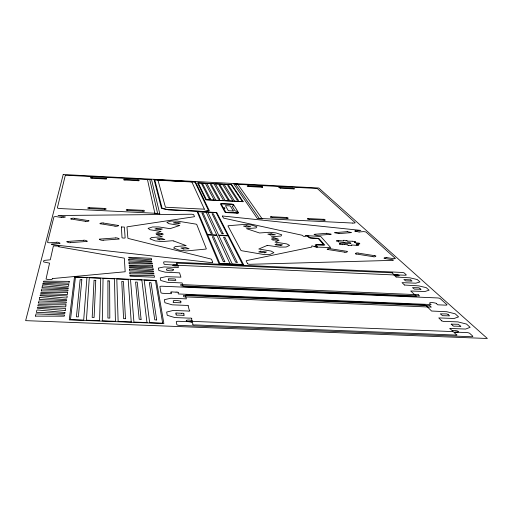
<?xml version="1.0" encoding="UTF-8"?>
<svg xmlns="http://www.w3.org/2000/svg" width="513" height="513" viewBox="0 0 513 513"><rect width="100%" height="100%" fill="white"/><g stroke="black" fill="none" stroke-linecap="round" stroke-linejoin="round"><path stroke-width="0.77" d="M65.215 310.5L65.504 308.396L37.507 307.274L37.302 308.191L65.209 310.519M69.229 281.419L68.986 283.17L43.297 282.079L43.49 281.284L44.08 281.162L69.217 281.38M35.487 316.091L35.987 313.898L64.587 315.027L64.452 315.995L63.792 316.175L35.493 316.143M38.507 302.939L38.969 300.926L66.382 302.042L66.248 302.952L65.626 303.1L38.513 302.984M39.751 297.514L39.302 299.483L66.581 300.592L66.703 299.733L39.77 297.482M41.284 290.839L41.713 288.986L68.03 290.082L67.915 290.909L67.312 291.057L41.309 290.903M42.432 285.837L42.015 287.652L68.216 288.748L68.325 287.953L42.451 285.805M168.36 280.085L168.392 278.739L174.343 278.918L175.504 279.187L175.824 280.457L168.36 280.111M212.677 262.207L212.337 262.444A1.847 0.417 3.9 0 1 212.042 262.502A1.943 0.436 3.9 0 1 210.356 262.489L52.563 244.707A1.802 0.385 2.2 0 1 51.371 244.329A1.802 0.385 2.2 0 1 52.345 243.989L58.848 243.508C62.259 243.771 57.61 241.687 56.308 242.245M176.639 263.111L392.253 272.813M152.214 263.881L129.09 263.669M436.48 303.459C434.697 302.523 426.002 301.618 431.144 304.542L178.364 293.968L178.062 292.699M267.17 245.361L279.758 247.112L286.107 247.029L289.595 245.426L286.793 243.919L275.032 242.091L279.072 240.225L273.916 239.981M222.398 215.986L360.844 230.401L355.733 230.959M410.798 279.963L412.003 281.098L405.719 280.906L403.898 279.514L410.804 279.906M177.787 265.324L178.383 267.408L178.037 267.562L164.141 266.927L158.402 268.075L158.85 270.466L165.244 272.191L179.576 272.839L180.916 277.174L166.18 276.648L160.248 277.899L160.729 280.47L167.366 282.304L182.141 282.939L182.974 286.113A2.02 0.5 3.6 0 0 185.122 286.709L414.786 296.482A2.007 0.468 6.5 0 0 416.178 296.052L410.714 290.98L424.828 291.519L429.08 290.211L426.232 287.639L418.679 285.863L404.424 285.036M404.411 284.959L402.051 282.644L415.774 283.189L419.955 281.964L417.268 279.534L409.97 277.841L396.107 277.033M173.266 269.408C174.58 271.781 167.905 270.761 166.436 270.037C165.366 267.722 171.15 268.959 173.272 269.363M396.1 276.962L393.869 274.776L404.86 275.212A1.962 0.43 6.2 0 0 406.238 274.827L404.231 272.974A1.949 0.423 6.2 0 0 401.865 272.429L165.494 261.816A1.969 0.449 3.4 0 0 163.628 262.181L164.019 264.003A1.981 0.455 3.4 0 0 166.09 264.548L177.819 265.247M392.246 272.865L393.195 273.974A2.789 0.609 6.1 0 0 396.575 274.763L396.927 274.795A2.424 0.532 6.1 0 1 399.05 275.738L398.704 275.84A2.424 0.532 6.1 0 1 394.792 275.404L394.6 275.321A1.552 0.34 6.1 0 0 392.721 274.885L179.056 265.349A1.565 0.359 3.6 0 0 177.645 265.535M90.73 177.645L92.013 177.607M183.301 248.901L180.916 248.003L185.789 247.567L189.085 248.734L183.308 248.978M177.594 265.644L177.524 265.721A2.45 0.558 3.5 0 1 173.792 265.817L173.253 265.676M356.291 244.278L356.67 243.867M159.242 239.706L157.004 238.859L161.8 238.462L164.904 239.565L159.254 239.783M264.836 252.819L258.712 251.941L260.341 251.242M260.341 251.165L266.478 252.011L264.881 252.723M129.539 269.171L152.912 270.967L153.458 271.12L153.586 271.839L129.642 270.787L129.52 269.216M106.409 178.966L105.139 178.992M262.246 186.738L262.656 187.181M278.899 187.559L280.021 187.514M280.912 245.547L274.962 244.72L276.488 244.085M178.742 223.662L173.33 222.905L175.728 222.232L180.493 223.033L178.781 223.559M276.481 243.989L282.426 244.804L280.938 245.464M271.146 233.813L275.366 234.787L270.268 234.954M160.473 229.715L154.875 228.958L156.721 228.4M153.156 269.582L129.93 267.786L129.398 267.632L129.334 266.927L152.938 267.972L153.195 269.524M262.637 187.219L261.585 187.232M156.728 228.317L162.313 229.048L160.492 229.625M151.495 259.822L129.135 258.077L128.571 257.282L151.322 258.308L151.559 259.751M246.766 225.81L250.793 226.733L246.516 227.054L243.476 226.066L246.747 225.823M338.291 241.758L338.631 241.559M267.235 245.419L258.802 249.01L271.082 251.056L273.897 252.659L270.159 254.377L263.541 254.48L242.245 250.831A2.315 0.494 4.3 0 1 240.93 250.35L227.996 225.989A2.09 0.398 4.1 0 1 228.792 225.682L245.15 224.373L251.434 224.995L256.904 226.765L256.064 227.919L246.49 228.67L259.54 232.979L269.453 232.274L275.943 232.921L281.733 234.794L281.015 236.031L271.339 236.788L278.264 239.103L273.14 238.853M359.087 232.011L354.727 231.062L355.676 230.953M347.205 231.613L351.591 232.581L338.997 233.614M338.971 233.652L334.579 232.716L335.566 232.588M326.819 233.261L331.212 234.229L330.25 234.345M354.303 242.303L355.471 241.841M339.465 244.053L340.587 243.624L339.786 243.322M186.636 320.292L187.2 320.138A2.956 0.821 3.7 0 1 191.856 320.708L192.022 320.83A1.885 0.526 3.7 0 0 194.042 321.439L451.363 331.533A1.885 0.487 7.4 0 0 452.658 331.289M115.367 237.917C116.573 237.352 121.318 239.314 118.189 239.109L103.222 240.206M103.145 240.251C101.901 240.815 97.137 238.827 100.401 239.045L115.29 237.961M83.478 240.257C84.805 239.686 89.448 241.726 86.203 241.482L70.666 242.63M70.518 242.687C69.505 243.258 64.478 241.213 67.921 241.437M357.029 245.381L358.696 245.009M336.483 240.892L338.176 240.539M52.262 278.591C53.41 279.918 48.459 279.848 46.042 279.046L49.556 263.143L44.419 262.105A1.937 0.442 1.9 0 1 43.547 261.681L43.791 260.687A1.93 0.442 1.9 0 1 44.849 260.347L50.3 259.796L53.384 245.984L53.788 245.881L58.905 246.131L59.11 246.458L58.437 246.702L124.313 258.142L125.172 271.755L52.345 278.585M342.338 244.688L344.39 244.444M352.623 241.225L347.91 241.155M161.326 233.505C163.455 232.902 163.865 235.505 161.55 234.659M273.775 240.001C272.076 240.559 270.377 238.09 273.044 238.834M330.16 234.332L318.246 235.313C317.175 235.781 312.141 234.217 314.841 234.261L326.787 233.3M359.145 231.959L363.826 231.6L365.942 231.972L395.299 258.385A1.738 0.353 5.9 0 1 394.837 258.68A1.738 0.353 5.9 0 1 393.163 258.603L386.911 257.622M335.611 232.594L347.179 231.652M271.127 233.825L267.818 234.101L270.236 234.877M56.154 242.309L50.171 242.745A1.795 0.378 2.1 0 1 48.382 242.662A1.795 0.378 2.1 0 1 47.562 242.296L53.948 216.762L55.93 216.582L61.483 217.461M67.94 241.437L83.395 240.302M89.217 208.586C87.313 209.067 87.293 206.989 89.32 207.643M104.626 208.406C106.64 207.906 106.524 210.041 104.639 209.355M127.743 210.503C125.922 210.984 125.602 208.9 127.679 209.554M142.89 210.311C144.762 209.836 145.089 211.933 143.037 211.26M309.365 219.526C307.967 219.955 306.088 217.987 308.525 218.557M323.196 219.282C324.626 218.859 326.505 220.821 324.101 220.257M272.172 217.679C270.697 218.121 269.126 216.114 271.492 216.717M286.273 217.448C287.767 216.973 289.351 219.064 287.043 218.416M351.79 244.964L356.965 245.387M339.811 243.29L344.916 243.156M343.325 240.93L338.259 240.533M280.682 188.233L278.937 187.598M292.692 188.181L294.513 188.855L293.398 188.906M248.715 186.552C247.458 186.873 246.291 185.405 248.177 185.841M260.925 186.508L262.258 186.694M344.422 244.438L347.179 244.778M124.903 180.037C123.325 180.39 123.178 178.845 124.832 179.338M137.894 180.025C139.491 179.691 139.69 181.236 138.01 180.723M91.949 178.3L90.737 178.171L90.737 177.678M105.152 178.3L106.383 178.441L106.415 178.934M356.522 254.057C353.624 254.198 356.573 252.242 358.145 253.063M328.371 249.619C325.319 249.741 328.634 247.875 330.09 248.658M374.618 255.673C377.754 255.564 374.522 257.507 373.079 256.686M385.282 258.597C382.307 258.738 385.199 256.718 386.783 257.564M100.811 223.841C97.945 223.796 102.279 222.424 103.498 223.033M117.612 225.329C120.632 225.438 116.092 226.759 115.008 226.156M71.557 219.109C68.761 219.051 73.09 217.736 74.34 218.326M344.024 242.502L338.375 241.796M356.811 243.842L359.716 243.867M351.661 245.644L348.519 245.49M343.473 240.296L346.596 240.45M316.476 247.112C319.516 247.644 314.264 244.393 317.226 244.913L324.787 245.086L318.823 238.398L311.237 237.897C309.14 238.301 308.871 235.217 306.78 235.614M176.074 292.141L172.945 292.006A1.327 0.333 3.4 0 0 171.227 291.916A1.327 0.333 3.4 0 0 171.021 292.339L171.009 292.359M161.197 233.524L155.952 233.274L161.037 231.485L150.053 229.753L148.084 228.368L152.483 226.97L158.799 226.932L170.047 228.67L179.768 225.464L168.886 223.681L166.879 222.379L171.002 221.065L177.081 221.045L195.613 224.066A2.097 0.404 3.8 0 1 196.736 224.463L206.316 248.747A2.321 0.494 3.9 0 1 205.392 249.126L186.399 250.928L179.281 250.19L173.657 248.016L175.106 246.599L186.181 245.624L173.792 241.027M161.448 234.633L156.17 234.383L162.288 236.756L151.47 237.532L149.918 238.853L155.202 240.892L162.076 241.597L172.349 240.725L173.811 240.975M89.448 207.669L104.498 208.419M127.814 209.58L142.749 210.324M271.614 216.743L286.139 217.467M308.653 218.583L323.068 219.301M89.371 208.567L104.479 209.317M127.897 210.484L142.896 211.228M272.313 217.659L286.895 218.384M309.499 219.506L323.972 220.231M92.148 177.633L105.018 178.312M124.973 179.364L137.76 180.037M248.324 185.866L260.809 186.52M280.175 187.54L292.577 188.194M92.09 178.287L105.005 178.966M125.037 180.025L137.869 180.698M248.837 186.54L261.367 187.2M280.797 188.22L293.25 188.88M359.049 243.149L355.689 242.854M330.212 248.709L346.16 251.216C349.359 251.088 345.967 253.005 344.569 252.197M358.273 253.114L374.554 255.673M328.442 249.619L344.447 252.146M356.606 254.057L372.951 256.635M385.366 258.597L392.163 259.668A1.751 0.359 5.9 0 1 393.413 260.091A1.751 0.359 5.9 0 1 392.599 260.367L250.325 264.291A1.937 0.43 4.4 0 1 248.786 264.182A1.84 0.41 4.4 0 1 248.228 264.06L247.612 263.733M74.404 218.371L88.05 220.571C91.102 220.661 86.556 221.93 85.466 221.385M103.568 223.078L117.548 225.329M71.66 219.109L85.344 221.321M100.914 223.841L114.931 226.111M352.829 241.238L355.413 241.796M339.529 244.105L342.133 244.675M356.355 244.329L358.67 244.97M336.509 240.937L338.574 241.514M61.592 217.518L63.221 217.621L65.484 216.967L58.059 215.518L191.727 214.235L193.645 214.562L194.453 216.486A2.533 0.468 3.7 0 1 193.843 216.794L127.59 226.759A2.174 0.43 3.1 0 0 126.968 227.035L127.897 238.167A2.276 0.475 3.1 0 0 128.603 238.539L210.503 258.918A3.033 0.673 3.9 0 1 211.593 259.45L212.645 262.092M194.895 181.91L154.734 179.787L162.14 208.342L168.084 209.657L203.552 211.427L208.605 210.696L194.902 181.923M171.021 292.365L171.451 293.68L163.192 293.333A2.212 0.558 3.3 0 1 160.96 292.673L159.876 286.671A2.161 0.539 3.3 0 1 161.858 286.216L437.512 297.938A2.142 0.5 6.8 0 1 440.16 298.572L446.919 304.651A2.187 0.519 7 0 1 445.476 305.139L437.717 304.818L436.339 303.536M354.336 242.354L355.612 242.835M152.483 265.349L129.199 265.202L129.25 265.862L152.759 266.907L152.502 265.388M129.924 273.827L153.932 273.929L153.817 273.217L129.751 272.166L129.879 273.775M346.673 240.475L347.833 241.129M347.243 244.797L348.404 245.458M176.664 263.156L177.254 264.323M305.267 235.909L307.736 236.397L308.736 237.513A2.418 0.475 5 0 0 311.538 238.128L318.22 238.577L323.748 244.855L317.137 244.682A2.501 0.5 5.1 0 0 315.149 245.099L316.098 246.291L314.2 246.599M359.132 243.181L359.812 243.835M222.418 216.101L223.379 217.916A2.52 0.468 4.1 0 0 224.309 218.294L301.606 235.134A2.135 0.417 4.8 0 1 302.484 235.473C304.113 237.416 305.248 235.833 306.255 235.589L320.721 236.499L330.648 247.542L315.925 247.086C314.873 247.086 310.66 244.547 311.846 246.817A2.238 0.455 5 0 1 311.474 247.131L246.804 260.566A3.02 0.667 4.4 0 0 246.176 261.014L247.58 263.669M152.246 263.829L152.137 263.175L128.955 262.143L129.071 263.637M452.575 330.949L452.594 331.065A1.885 0.487 7.4 0 1 452.671 331.18M351.681 244.996L351.777 245.618M343.37 240.315L343.441 240.905M344.313 242.412A3.437 0.673 5.4 0 1 349.167 242.495A3.437 0.673 5.4 0 1 350.238 243.598A3.437 0.673 5.4 0 1 345.076 243.194M173.272 265.683A2.45 0.558 3.5 0 1 174.292 264.862L174.625 264.849A2.815 0.641 3.5 0 0 177.113 264.554M186.642 320.292A2.956 0.821 3.7 0 0 188.457 321.632L188.893 321.683A3.437 0.962 3.7 0 1 192.535 322.786L192.952 324.319A1.308 0.366 3.7 0 0 193.087 324.851A1.308 0.366 3.7 0 0 194.934 324.921L455.031 335.034A1.308 0.34 7.5 0 0 456.782 335.104A1.308 0.34 7.5 0 0 456.23 334.572L454.633 333.033A3.431 0.885 7.5 0 1 454.499 332.86M452.601 330.956A2.95 0.757 7.4 0 1 456.525 330.738L457.275 330.93A2.95 0.757 7.4 0 1 457.211 332.168L456.839 332.18A3.431 0.885 7.5 0 0 454.537 332.571M176.062 292.134A1.321 0.333 3.5 0 1 177.787 292.192A1.321 0.333 3.5 0 1 178.191 292.641M107.929 280.868L107.903 318.034L109.814 318.111L109.615 280.944L107.929 280.868M180.839 301.208C179.422 300.842 171.297 299.13 173.432 302.035A1.225 0.321 3.5 0 0 173.529 302.497A1.225 0.321 3.5 0 0 175.26 302.567L180.871 302.798L180.826 301.266M103.062 278.36L102.292 320.817L115.431 321.33L114.463 278.854L103.062 278.36M448.061 314.386L449.58 315.861L442.559 315.675L440.301 313.866L446.599 313.924L448.061 314.398M100.715 278.264L99.586 320.715L86.415 320.202L89.288 277.77L100.715 278.264M154.092 179.749L161.48 208.374L168.123 209.791L203.539 211.561L209.342 210.747L195.485 181.91L154.092 179.749M441.744 320.881L443.238 321.382L457.795 321.869L466.516 324.062L470.132 327.332L465.612 329.064L451.6 328.506A1.282 0.327 7.3 0 0 449.882 328.442A1.282 0.327 7.3 0 0 450.414 328.948L453.101 331.539A1.295 0.333 7.4 0 0 453.646 332.058A1.295 0.333 7.4 0 0 455.384 332.123L466.702 332.571A2.411 0.622 7.6 0 1 469.716 333.341L472.717 336.111A2.43 0.628 7.7 0 1 471.178 336.72L179.435 325.402A2.437 0.686 3.5 0 1 176.85 324.614L176.267 321.863A2.418 0.673 3.5 0 1 178.524 321.279L190.483 321.747A1.295 0.359 3.7 0 0 192.311 321.818A1.295 0.359 3.7 0 0 192.176 321.298L191.503 318.727A1.289 0.353 3.7 0 0 191.375 318.22A1.289 0.353 3.7 0 0 189.566 318.15L174.766 317.566L167.264 315.303L166.654 312.058L173.272 310.423L187.732 311.006A1.257 0.34 3.7 0 0 189.502 311.077A1.257 0.34 3.7 0 0 189.38 310.596L188.156 305.94A1.238 0.327 3.6 0 0 188.034 305.472A1.238 0.327 3.6 0 0 186.302 305.395L172.092 304.818L164.904 302.715L164.34 299.727L170.714 298.239L186.392 298.861L185.405 295.424A2.084 0.532 3.7 0 1 187.341 294.969L423.417 304.831A2.078 0.5 6.7 0 1 425.97 305.459L431.568 311.032L446.791 311.737L455.178 313.809L458.564 316.874L454.114 318.483L438.775 317.913L441.751 320.869M95.745 280.348L94.103 317.496L92.186 317.419L94.046 280.278L95.745 280.348M42.823 284.138L67.857 286.401L68.55 286.273L68.813 284.452L43.002 283.362L42.823 284.138M40.174 295.674L66.222 298.053L66.947 297.899L67.222 295.943L40.367 294.834L40.174 295.674M86.928 277.668L83.696 320.093L70.48 319.58L75.469 277.174L86.928 277.668M130.013 275.449L130.071 276.18L154.49 277.238L154.214 275.596L153.586 275.398L130.02 275.43M81.83 279.752L78.348 316.874L76.418 316.797L80.131 279.681L81.83 279.752M451.203 324.165L452.947 325.569A1.27 0.321 7.3 0 0 453.479 326.069A1.27 0.321 7.3 0 0 455.178 326.14L459.013 326.287A1.27 0.321 7.4 0 0 460.712 326.358A1.27 0.321 7.4 0 0 460.174 325.858L458.301 324.293L451.222 324.133M74.488 276.885L69.274 319.856L163.871 323.536L156.439 280.419L74.488 276.885M237.82 212.844L225.848 212.286L223.604 208.31L225.092 208.079L223.251 207.675L221.174 203.892L231.517 204.257C233.248 204.065 234.191 206.297 232.177 206.2L234.999 210.875L236.852 211.253L237.82 212.844M64.933 312.513L64.805 313.449L36.346 312.327L36.853 310.166L37.635 309.993L64.933 312.513M65.997 304.837L65.715 306.889L37.853 305.767L38.084 304.837L38.725 304.69L65.991 304.799M67.678 292.66L67.415 294.552L40.687 293.449L40.893 292.59L41.508 292.455L67.665 292.615M233.293 210.952L230.299 205.925L225.431 205.675L228.304 210.715L233.229 211.01M121.389 226.938L122.011 237.673A1.565 0.327 3 0 0 123.595 238.077A1.565 0.327 3 0 0 125.14 237.82L124.37 227.105L121.389 226.938M420.91 289.274L414.427 289.127L412.503 287.626L418.954 287.774L420.904 289.3M65.234 175.606L57.373 207.823A3.251 0.59 2.5 0 0 60.444 208.573L157.613 213.376L149.79 179.653L68.043 175.331A2.745 0.423 2.8 0 0 65.234 175.606M63.221 174.51L25.65 320.638L487.35 338.49L318.772 188.014L63.221 174.51M128.782 259.347L128.853 260.867L151.919 261.899L151.284 261.085L128.782 259.347M131.225 321.946L118.131 321.433L116.804 278.957L128.173 279.444L131.225 321.946M146.968 322.555L133.919 322.049L130.507 279.547L141.844 280.034L146.968 322.555M162.672 323.171L149.655 322.664L144.179 280.13L155.484 280.617L162.672 323.171M181.762 313.283L177.742 313.122A1.27 0.346 3.5 0 0 175.953 313.045A1.27 0.346 3.5 0 0 176.062 313.539L176.28 314.546A1.276 0.346 3.5 0 0 176.389 315.046A1.276 0.346 3.5 0 0 178.184 315.117L182.23 315.277A1.276 0.346 3.6 0 0 184.026 315.348A1.276 0.346 3.6 0 0 183.911 314.854L183.667 313.847A1.27 0.346 3.6 0 0 183.545 313.353A1.27 0.346 3.6 0 0 181.762 313.283M125.48 318.727L123.575 318.65L121.767 281.464L123.453 281.534L125.48 318.727M141.094 319.336L139.196 319.259L135.573 282.054L137.253 282.124L141.094 319.336M156.664 319.945L154.772 319.875L149.341 282.644L151.014 282.714L156.664 319.945M429.868 305.754L183.436 295.475L183.776 296.822L431.292 307.114L429.868 305.754M418.249 294.719L180.653 284.555L180.967 285.805L419.576 295.975L418.249 294.719M224.835 261.739L223.328 261.668L212.331 236.692L213.697 236.762L224.835 261.739M237.192 262.297L235.685 262.226L223.527 237.224L224.886 237.295L237.192 262.297M230.119 263.9L219.782 263.438L207.694 234.922L216.922 235.364L230.119 263.9M242.553 264.464L232.242 263.996L218.82 235.454L228.035 235.89L242.553 264.464M243.572 264.714L218.955 263.611L197.056 211.529L216.743 212.51L243.572 264.714M212.145 233.28L210.798 233.216L201.962 213.164L203.193 213.228L212.145 233.28M223.174 233.806L221.828 233.742L212.055 213.671L213.286 213.729L223.174 233.806M216.768 235.025L207.553 234.582L197.845 211.702L206.168 212.119L216.768 235.025M227.862 235.557L218.666 235.114L207.88 212.202L216.191 212.619L227.862 235.557M204.379 209.182L165.449 207.226L157.966 180.204L191.862 181.987L204.379 209.182M236.878 213.132L227.131 212.645A1.956 0.353 4.1 0 1 224.983 212.183L220.417 203.892A1.879 0.327 4 0 1 222.097 203.648L231.44 204.123A1.879 0.327 4.1 0 1 233.505 204.552L238.596 212.863A1.956 0.353 4.2 0 1 236.878 213.132M352.771 223.065L259.251 218.416L235.563 184.186L314.706 188.354A2.661 0.404 4.7 0 1 317.771 188.931L355.131 222.604A3.149 0.564 5.2 0 1 352.771 223.065M159.774 213.774L154.913 213.536L147.436 179.415L151.527 179.633L159.774 213.774M262.175 218.846L257.404 218.615L233.755 183.975L237.775 184.186L262.175 218.846M210.317 198.807L209.176 198.749L201.712 184.071L202.77 184.122L210.317 198.807M219.673 199.288L218.532 199.23L210.381 184.526L211.439 184.584L219.673 199.288M229.01 199.769L227.875 199.711L219.045 184.981L220.096 185.039L229.01 199.769M238.333 200.243L237.198 200.185L227.689 185.437L228.74 185.494L238.333 200.243M214.222 200.102L206.412 199.704L198.165 182.955L205.328 183.333L214.222 200.102M223.623 200.583L215.832 200.185L206.803 183.41L213.953 183.782L223.623 200.583M233.011 201.064L225.233 200.666L215.422 183.866L222.559 184.238L233.011 201.064M242.38 201.545L234.614 201.147L224.027 184.314L231.151 184.693L242.38 201.545M243.143 201.705L205.784 199.794L197.486 182.82L231.709 184.622L243.143 201.705"/></g></svg>
